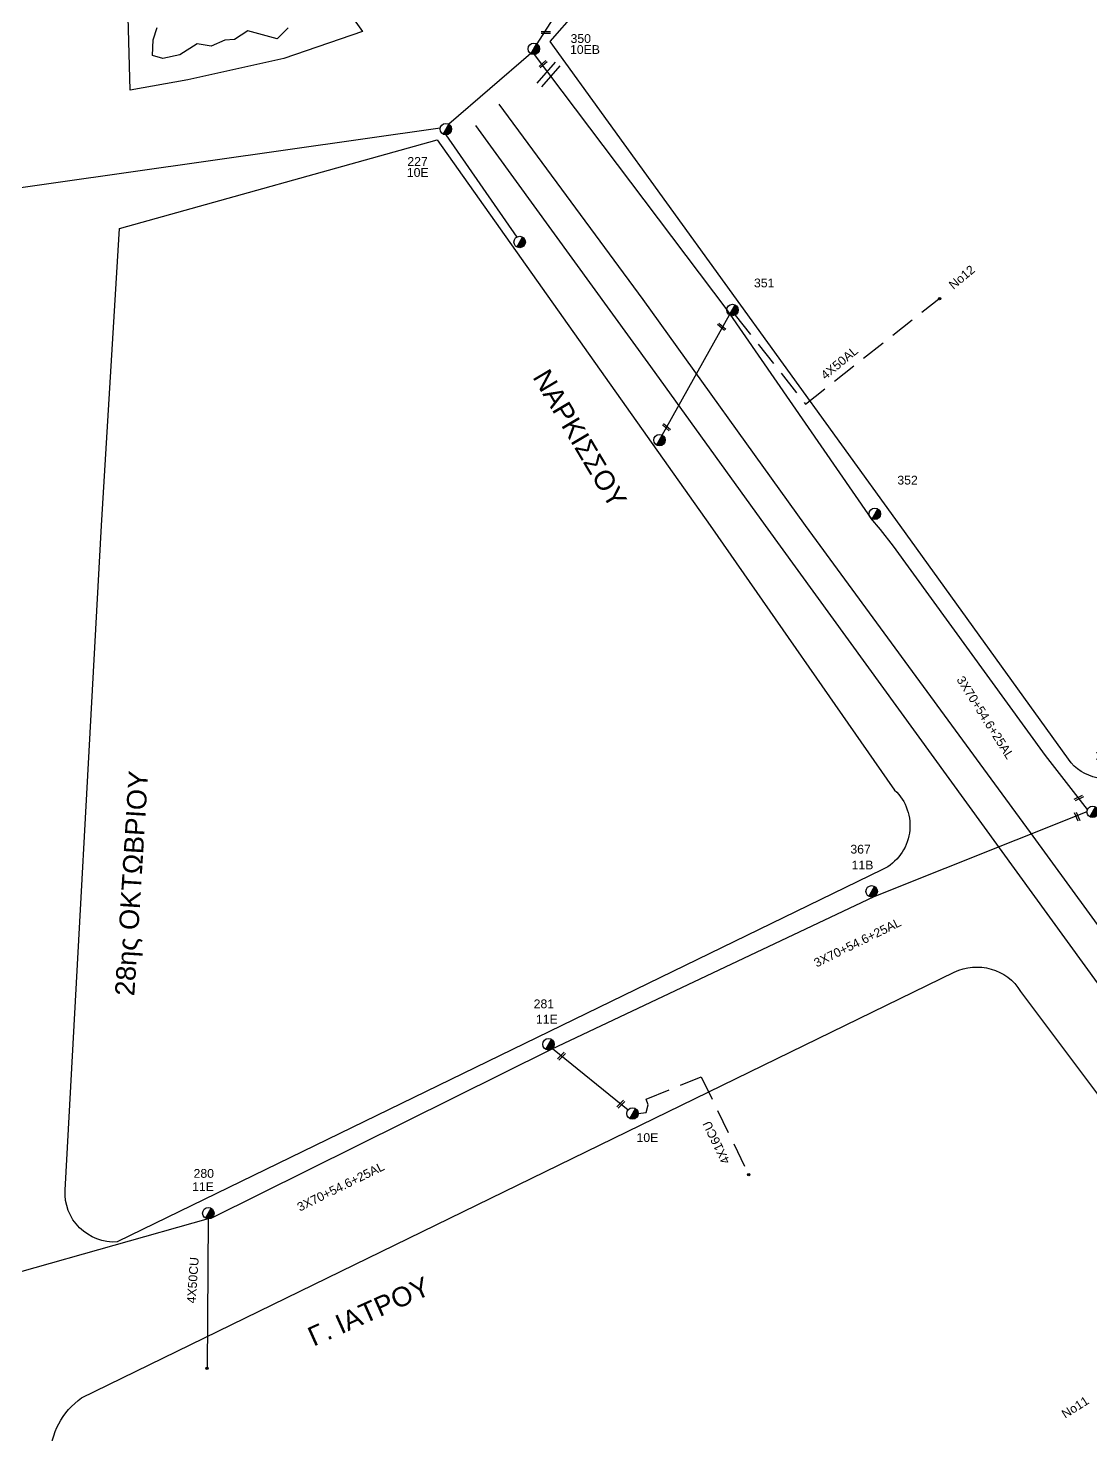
# Model space of a CAD drawing. Header units: millimetres. Extents: x 951 to 2109, y 727 to 2273.
# Drawn here: x 1439.3 to 1548.4, y 945 to 1089.5 of the extents above; entities that cross this region are included whole.
import ezdxf

# ---------------------------------------------------------------- set-up
doc = ezdxf.new("R2010")
doc.units = ezdxf.units.MM
doc.linetypes.add('DASHED', pattern=[19.05, 12.7, -6.35])
for name, color, linetype in [('Γυμνά εναέρια ΧΤ (3Φ)   4x50CU', 7, 'Continuous'), ('Επιγραφές - Σχήματα', 7, 'Continuous'), ('Μηχανική τομή', 7, 'Continuous'), ('Στύλος ΦΜ', 7, 'Continuous'), ('Στύλος ΦΜ @ 1', 7, 'Continuous'), ('Συνδέσεις', 7, 'Continuous'), ('Συνεστραμμένα ΧΤ   3x70+54.6+25 AL', 7, 'SYN_LINE'), ('Τομή', 7, 'Continuous'), ('Υπόβαθρο ΔΕΗ', 7, 'Continuous'), ('Υπόγεια καλώδια Παροχών ΧΤ   4x16CU', 7, 'DASHED'), ('Υπόγεια καλώδια Παροχών ΧΤ   4x50AL', 7, 'DASHED')]:
    doc.layers.add(name, color=color, linetype=linetype)
doc.styles.get("Standard").update_dxf_attribs({"font": 'arial.ttf'})
doc.linetypes.add('SYN_LINE', pattern='A,0.5,-0.0001,["/\\/\\/\\/",Standard,S=0.1,R=0,X=0,Y=-0.05],-0.25', length=0.7501)

# ---------------------------------------------------------------- blocks, each defined once
blk = doc.blocks.new('ΥΠΑΡΧΩΝ ΤΣΙΜΕΝΤΕΝΙΟΣ ΣΤΥΛΟΣ')
at = {"layer": 'Στύλος ΦΜ'}
blk.add_hatch(color=7, dxfattribs=at).paths.add_polyline_path([(-1.29, -2.28, 0.574793), (2.62, 0, 0.268822), (1.3, 2.27)])
at = {"layer": 'Στύλος ΦΜ', "color": 7}
blk.add_line((-1.29, -2.28), (1.3, 2.27), dxfattribs=at)
blk.add_circle((0, 0), 2.62, dxfattribs=at)
at = {"layer": 'Στύλος ΦΜ', "flags": 4}
for tag, p in [('ΤΥΠΟΣ', (-4.91, 3.03)), ('ΑΡΙΘΜΟΣ', (-4.68, 8.05))]:
    blk.add_attdef(tag, p, '', height=4, dxfattribs=at)
blk = doc.blocks.new('ΜΗΧΑΝΙΚΗ ΤΟΜΗ')
at = {"layer": 'Μηχανική τομή', "ltscale": 40}
for p, q in [((-1.89, 0.78), (1.89, 0.78)), ((1.89, 0), (-1.89, 0))]:
    blk.add_line(p, q, dxfattribs=at)
blk = doc.blocks.new('_ΣΥΝΔΕΣΗ')
at = {"layer": 'Συνδέσεις', "linetype": 'SYN_LINE', "ltscale": 40}
blk.add_hatch(color=256, dxfattribs=at).paths.add_polyline_path([(0.5, -0.01, 1), (-0.5, -0.01, 1)])
at = {"layer": 'Συνδέσεις'}
blk.add_circle((0, -0.01), 0.5, dxfattribs=at)
blk = doc.blocks.new('ΤΟΜΗ')
at = {"layer": 'Τομή', "ltscale": 40}
for p, q in [((-5.68, 0), (5.68, 0)), ((5.68, -2.33), (-5.68, -2.33))]:
    blk.add_line(p, q, dxfattribs=at)

msp = doc.modelspace()

# ---------------------------------------------------------------- linework, layer by layer
at = {"layer": 'Γυμνά εναέρια ΧΤ (3Φ)   4x50CU', "color": 27, "linetype": 'SYN_LINE', "ltscale": 20}
msp.add_lwpolyline([(1457.766, 967.209), (1457.632, 951.869)], dxfattribs=at)
at = {"layer": 'Συνεστραμμένα ΧΤ   3x70+54.6+25 AL', "color": 6, "ltscale": 20}
for points in [[(1500.005, 1101.191), (1491.513, 1087.878)], [(1490.879, 1086.885), (1482.459, 1079.646)], [(1481.586, 1079.235), (1433.898, 1072.443)], [(1482.166, 1078.546), (1489.442, 1068.041)]]:
    msp.add_lwpolyline(points, dxfattribs=at)
at = {"layer": 'Συνεστραμμένα ΧΤ   3x70+54.6+25 AL', "color": 5, "ltscale": 20}
for points in [[(1491.243, 1086.794), (1511.007, 1060.556)], [(1511.007, 1060.556), (1525.822, 1039.195)], [(1504.394, 1047.708), (1511.306, 1060.044)], [(1548.063, 1009.264), (1543.745, 1014.821), (1528.133, 1036.286), (1526.805, 1038.023), (1525.822, 1039.195)]]:
    msp.add_lwpolyline(points, dxfattribs=at)
at = {"layer": 'Συνεστραμμένα ΧΤ   3x70+54.6+25 AL', "color": 27, "ltscale": 20}
for points in [[(1548.006, 1009.011), (1526.108, 1000.307)], [(1526.108, 1000.307), (1492.962, 984.616)], [(1492.962, 984.616), (1458.028, 967.27)], [(1493.11, 984.716), (1500.88, 978.41)], [(1457.766, 967.209), (1428.641, 959.017)]]:
    msp.add_lwpolyline(points, dxfattribs=at)
at = {"layer": 'Υπόβαθρο ΔΕΗ'}
for points in [[(1576.562, 1038.412), (1569.403, 1029.47), (1552.439, 1013.145, -0.3963728), (1546.101, 1014.419), (1528.829, 1038.412), (1492.885, 1088.121), (1498.296, 1094.309), (1508.029, 1109.897), (1511.229, 1116.025), (1557.063, 1103.748), (1601.859, 1091.683, -0.3410076), (1603.169, 1087.394), (1600.47, 1079.012), (1596.643, 1070.002), (1592.891, 1062.803), (1587.229, 1053.32), (1583.941, 1048.293)], [(1509.319, 1038.412), (1528.245, 1011.261, -0.5253508), (1527.004, 1003.082), (1448.414, 964.847, -0.4487471), (1443.06, 970.165), (1446.808, 1038.412), (1448.639, 1068.931), (1481.254, 1078.047)], [(1582.965, 934.317), (1584.403, 931.848, -0.3395641), (1582.884, 926.838), (1563.245, 912.769), (1529.273, 888.612), (1499.227, 867.613), (1474.082, 849.597, -0.486289), (1467.545, 850.336), (1461.15, 860.698), (1440.308, 893.891), (1441.307, 934.317), (1441.515, 942.751, -0.2361531), (1444.751, 948.838), (1534.367, 992.548, -0.3849479), (1541.192, 990.577), (1563.968, 960.182)]]:
    msp.add_lwpolyline(points, format="xyb", close=True, dxfattribs=at)
for points in [[(1449.064, 1108.128), (1458.023, 1110.962), (1473.607, 1089.16), (1465.537, 1086.367), (1455.677, 1084.207), (1449.735, 1083.128), (1449.064, 1108.128)], [(1465.959, 1089.542), (1464.833, 1088.418), (1461.838, 1089.218), (1460.445, 1088.322), (1459.472, 1088.265), (1458.06, 1087.655), (1456.61, 1087.903), (1454.847, 1086.77), (1453.092, 1086.389), (1452.023, 1086.675), (1452.1, 1088.295), (1452.5, 1089.573)], [(1487.613, 1081.683), (1502.402, 1061.619), (1519.073, 1038.412), (1542.158, 1006.914), (1577.703, 958.125), (1593.186, 937.436), (1597.61, 931.508)], [(1594.257, 929.258), (1574.711, 955.914), (1549.371, 991.087), (1514.986, 1038.412), (1503.225, 1054.739), (1485.247, 1079.501)]]:
    msp.add_lwpolyline(points, dxfattribs=at)
at = {"layer": 'Υπόγεια καλώδια Παροχών ΧΤ   4x16CU', "color": 27, "ltscale": 0.2}
msp.add_lwpolyline([(1501.926, 978.039), (1502.727, 978.143), (1502.933, 978.924), (1502.727, 979.513), (1508.4, 981.791), (1513.261, 971.754)], dxfattribs=at)
at = {"layer": 'Υπόγεια καλώδια Παροχών ΧΤ   4x50AL', "color": 5, "ltscale": 0.2}
msp.add_lwpolyline([(1511.869, 1060.035), (1519.089, 1050.896), (1532.912, 1061.809)], dxfattribs=at)

# ---------------------------------------------------------------- block references
at = {"layer": 'Μηχανική τομή', "xscale": 0.25, "yscale": 0.25, "zscale": 0.25}
msp.add_blockref('ΜΗΧΑΝΙΚΗ ΤΟΜΗ', (1492.425, 1088.952), dxfattribs=at)
at = {"layer": 'Μηχανική τομή'}
for p, xscale, yscale, zscale, rotation in [((1492.21, 1085.73), 0.2500000000000226, 0.2500000000000226, 0.2500000000000226, 42.62282632450339), ((1510.419, 1058.759), 0.250000000000009, 0.250000000000009, 0.250000000000009, 317.9154653161242), ((1504.749, 1048.452), 0.250000000000009, 0.250000000000009, 0.250000000000009, 317.9154653161242), ((1547.217, 1010.348), 0.2499999999999998, 0.2499999999999998, 0.2499999999999998, 26.28012220798932), ((1547.082, 1008.556), 0.2499999999999998, 0.2499999999999998, 0.2499999999999998, 113.9854042667168), ((1493.979, 983.999), 0.2499999999999998, 0.2499999999999998, 0.2499999999999998, 224.9008398441835), ((1500.061, 979.062), 0.2499999999999998, 0.2499999999999998, 0.2499999999999998, 224.9008398441835)]:
    msp.add_blockref('ΜΗΧΑΝΙΚΗ ΤΟΜΗ', p, dxfattribs=dict(at, xscale=xscale, yscale=yscale, zscale=zscale, rotation=rotation))
at = {"layer": 'Στύλος ΦΜ @ 1', "ltscale": 40}
ref = msp.add_blockref('ΥΠΑΡΧΩΝ ΤΣΙΜΕΝΤΕΝΙΟΣ ΣΤΥΛΟΣ', (1491.196, 1087.381), dxfattribs=dict(at, xscale=0.2249999999999091, yscale=0.2249999999999091, zscale=0.2249999999999091))
ref.add_attrib('ΤΥΠΟΣ', '10EB', (1494.915, 1086.854), dxfattribs={"layer": 'Στύλος ΦΜ', "height": 0.9, "flags": 4})
ref.add_attrib('ΑΡΙΘΜΟΣ', '350', (1494.969, 1087.985), dxfattribs={"layer": 'Στύλος ΦΜ', "height": 0.9, "flags": 4})
ref = msp.add_blockref('ΥΠΑΡΧΩΝ ΤΣΙΜΕΝΤΕΝΙΟΣ ΣΤΥΛΟΣ', (1482.166, 1079.135), dxfattribs=dict(at, xscale=0.2249999999999091, yscale=0.2249999999999091, zscale=0.2249999999999091))
ref.add_attrib('ΤΥΠΟΣ', '10E', (1478.155, 1074.229), dxfattribs={"layer": 'Στύλος ΦΜ', "height": 0.9, "flags": 4})
ref.add_attrib('ΑΡΙΘΜΟΣ', '227', (1478.208, 1075.36), dxfattribs={"layer": 'Στύλος ΦΜ', "height": 0.9, "flags": 4})
at = {"layer": 'Στύλος ΦΜ @ 1', "ltscale": 40, "xscale": 0.2249999999999091, "yscale": 0.2249999999999091, "zscale": 0.2249999999999091}
for p in [(1489.746, 1067.537), (1504.101, 1047.197)]:
    msp.add_blockref('ΥΠΑΡΧΩΝ ΤΣΙΜΕΝΤΕΝΙΟΣ ΣΤΥΛΟΣ', p, dxfattribs=at)
at = {"layer": 'Στύλος ΦΜ @ 1', "ltscale": 40}
ref = msp.add_blockref('ΥΠΑΡΧΩΝ ΤΣΙΜΕΝΤΕΝΙΟΣ ΣΤΥΛΟΣ', (1511.596, 1060.556), dxfattribs=dict(at, xscale=0.2249999999999091, yscale=0.2249999999999091, zscale=0.2249999999999091))
ref.add_attrib('ΤΥΠΟΣ', '351', (1513.806, 1062.882), dxfattribs={"layer": 'Στύλος ΦΜ', "height": 0.9, "flags": 4})
ref = msp.add_blockref('ΥΠΑΡΧΩΝ ΤΣΙΜΕΝΤΕΝΙΟΣ ΣΤΥΛΟΣ', (1526.221, 1039.628), dxfattribs=dict(at, xscale=0.2249999999999091, yscale=0.2249999999999091, zscale=0.2249999999999091))
ref.add_attrib('ΤΥΠΟΣ', '352', (1528.53, 1042.633), dxfattribs={"layer": 'Στύλος ΦΜ', "height": 0.9, "flags": 4})
ref = msp.add_blockref('ΥΠΑΡΧΩΝ ΤΣΙΜΕΝΤΕΝΙΟΣ ΣΤΥΛΟΣ', (1548.595, 1009.011), dxfattribs=dict(at, xscale=0.2249999999999091, yscale=0.2249999999999091, zscale=0.2249999999999091))
ref.add_attrib('ΤΥΠΟΣ', '353', (1549.087, 1016.241), dxfattribs={"layer": 'Στύλος ΦΜ', "height": 0.9, "flags": 4})
ref.add_attrib('ΑΡΙΘΜΟΣ', '11ΛB', (1548.827, 1014.366), dxfattribs={"layer": 'Στύλος ΦΜ', "height": 0.9, "flags": 4})
ref = msp.add_blockref('ΥΠΑΡΧΩΝ ΤΣΙΜΕΝΤΕΝΙΟΣ ΣΤΥΛΟΣ', (1525.891, 1000.854), dxfattribs=dict(at, xscale=0.2249999999999091, yscale=0.2249999999999091, zscale=0.2249999999999091))
ref.add_attrib('ΤΥΠΟΣ', '367', (1523.705, 1004.733), dxfattribs={"layer": 'Στύλος ΦΜ', "height": 0.9, "flags": 4})
ref.add_attrib('ΑΡΙΘΜΟΣ', '11B', (1523.834, 1003.106), dxfattribs={"layer": 'Στύλος ΦΜ', "height": 0.9, "flags": 4})
ref = msp.add_blockref('ΥΠΑΡΧΩΝ ΤΣΙΜΕΝΤΕΝΙΟΣ ΣΤΥΛΟΣ', (1492.71, 985.148), dxfattribs=dict(at, xscale=0.2249999999999091, yscale=0.2249999999999091, zscale=0.2249999999999091))
ref.add_attrib('ΤΥΠΟΣ', '281', (1491.18, 988.849), dxfattribs={"layer": 'Στύλος ΦΜ', "height": 0.9, "flags": 4})
ref.add_attrib('ΑΡΙΘΜΟΣ', '11E', (1491.411, 987.279), dxfattribs={"layer": 'Στύλος ΦΜ', "height": 0.9, "flags": 4})
ref = msp.add_blockref('ΥΠΑΡΧΩΝ ΤΣΙΜΕΝΤΕΝΙΟΣ ΣΤΥΛΟΣ', (1501.337, 978.039), dxfattribs=dict(at, xscale=0.2249999999999091, yscale=0.2249999999999091, zscale=0.2249999999999091))
ref.add_attrib('ΤΥΠΟΣ', '10E', (1501.744, 975.117), dxfattribs={"layer": 'Στύλος ΦΜ', "height": 0.9, "flags": 4})
ref = msp.add_blockref('ΥΠΑΡΧΩΝ ΤΣΙΜΕΝΤΕΝΙΟΣ ΣΤΥΛΟΣ', (1457.766, 967.797), dxfattribs=dict(at, xscale=0.2249999999999091, yscale=0.2249999999999091, zscale=0.2249999999999091))
ref.add_attrib('ΤΥΠΟΣ', '280', (1456.252, 971.437), dxfattribs={"layer": 'Στύλος ΦΜ', "height": 0.9, "flags": 4})
ref.add_attrib('ΑΡΙΘΜΟΣ', '11E', (1456.105, 970.078), dxfattribs={"layer": 'Στύλος ΦΜ', "height": 0.9, "flags": 4})
at = {"layer": 'Συνδέσεις', "xscale": 0.2249999999999091, "yscale": 0.2249999999999091, "zscale": 0.2249999999999091}
for p in [(1532.871, 1061.725), (1513.262, 971.757), (1457.632, 951.872)]:
    msp.add_blockref('_ΣΥΝΔΕΣΗ', p, dxfattribs=at)
at = {"layer": 'Τομή', "xscale": 0.2499999999999455, "yscale": 0.2499999999999455, "zscale": 0.2499999999999455, "rotation": 49.06159979945301}
msp.add_blockref('ΤΟΜΗ', (1492.483, 1084.934), dxfattribs=at)

# ---------------------------------------------------------------- texts
at = {"layer": 'Γυμνά εναέρια ΧΤ (3Φ)   4x50CU', "color": 7, "insert": (1455.561, 958.581), "char_height": 0.9, "width": 84.18588, "attachment_point": 1, "rotation": 86.07644}
msp.add_mtext('4X50CU', dxfattribs=at)
at = {"layer": 'Επιγραφές - Σχήματα', "color": 7, "width": 84.18588, "attachment_point": 1}
for s, insert, char_height, rotation in [('No12', (1533.713, 1063.312), 0.9, 39.78183), ('ΝΑΡΚΙΣΣΟΥ', (1492.742, 1054.694), 2, 300.69411), ('28ης ΟΚΤΩΒΡΙΟΥ', (1448.165, 990.18), 2, 86.43743), ('Γ. ΙΑΤΡΟΥ', (1467.755, 955.906), 2, 24.14188)]:
    msp.add_mtext(s, dxfattribs=dict(at, insert=insert, char_height=char_height, rotation=rotation))
at = {"layer": 'Επιγραφές - Σχήματα', "insert": (1545.283, 947.447), "char_height": 0.9, "attachment_point": 1, "rotation": 32.48106}
msp.add_mtext_dynamic_manual_height_columns('No11', width=11.38328, gutter_width=12.5, heights=[1.708], dxfattribs=at)
at = {"layer": 'Συνεστραμμένα ΧΤ   3x70+54.6+25 AL', "color": 7, "char_height": 0.9, "width": 84.18588, "attachment_point": 1}
for insert, rotation in [((1535.338, 1023.082), 302.3131), ((1519.841, 993.836), 26.28702), ((1466.774, 968.768), 26.28702)]:
    msp.add_mtext('3X70+54.6+25AL', dxfattribs=dict(at, insert=insert, rotation=rotation))
at = {"layer": 'Υπόγεια καλώδια Παροχών ΧΤ   4x16CU', "color": 7, "insert": (1510.571, 972.712), "char_height": 0.9, "width": 84.18588, "attachment_point": 1, "rotation": 116.00047}
msp.add_mtext('4X16CU', dxfattribs=at)
at = {"layer": 'Υπόγεια καλώδια Παροχών ΧΤ   4x50AL', "color": 7, "insert": (1520.57, 1054.043), "char_height": 0.9, "width": 84.18588, "attachment_point": 1, "rotation": 39.78183}
msp.add_mtext('4X50AL', dxfattribs=at)

doc.saveas('drawing.dxf')
